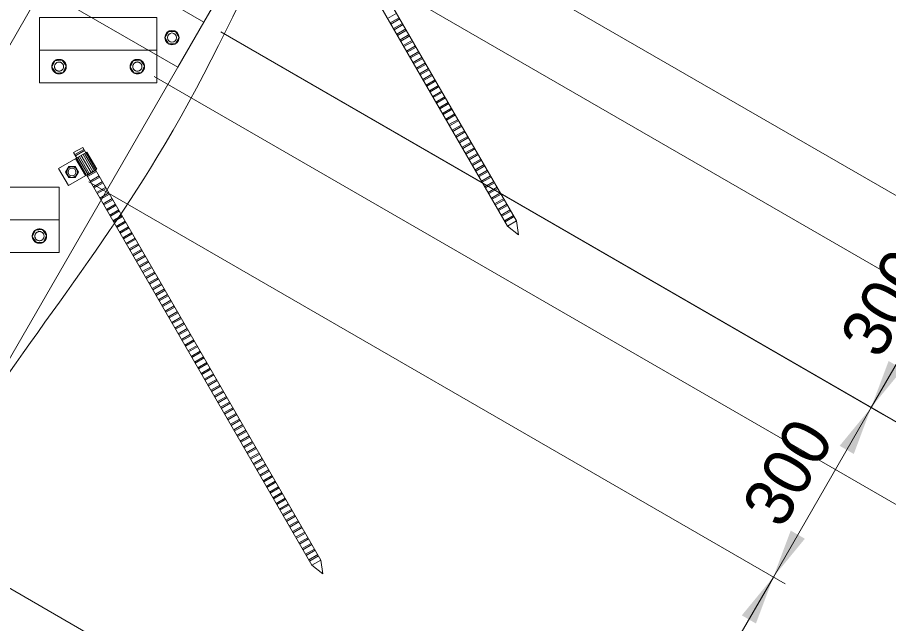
# Model space of a CAD drawing. Units: millimetres at full size, sheet at 1:30; details may follow other scales. Extents: x 300 to 12300, y 300 to 8610.
# Drawn here: x 5145 to 6480, y 2531 to 3460 of the extents above; entities that cross this region are included whole.
import ezdxf
from ezdxf.enums import TextEntityAlignment as Align

# ---------------------------------------------------------------- set-up
doc = ezdxf.new("R2010")
doc.units = ezdxf.units.MM
doc.header["$LTSCALE"] = 30
doc.linetypes.add('DASHED', pattern=[7.5, 6, -1.5])
doc.linetypes.add('DASHED_SPACED', pattern=[12, 6, -6])
for name, color, linetype, lineweight in [('つなぎ板', 1, 'Continuous', 18), ('一般線', 7, 'Continuous', 13), ('側板', 3, 'Continuous', 13), ('寸法', 7, 'Continuous', 13), ('鉄筋杭', 5, 'Continuous', 13), ('階段本体', 6, 'DASHED', 13)]:
    doc.layers.add(name, color=color, linetype=linetype, lineweight=lineweight)
doc.styles.add('ＭＳ Ｐゴシック', font='')
doc.styles.get('ＭＳ Ｐゴシック').set_extended_font_data('MS PGothic')

# ---------------------------------------------------------------- blocks, each defined once
blk = doc.blocks.new('filled_arrow')
at = {"color": 0, "linetype": 'Continuous', "lineweight": -2}
blk.add_solid([(7.5, 1.25), (0, 0), (7.5, -1.25)], dxfattribs=at)

msp = doc.modelspace()

# ---------------------------------------------------------------- linework, layer by layer
at = {"layer": 'つなぎ板', "lineweight": 13}
msp.add_lwpolyline([(5183.12, 3503.19), (5263.12, 3641.76), (5470.97, 3521.76), (5390.97, 3383.19)], close=True, dxfattribs=at)
at = {"layer": 'つなぎ板'}
msp.add_lwpolyline([(5371.16, 3428.69), (5376.66, 3419.17), (5387.66, 3419.17), (5393.16, 3428.69), (5387.66, 3438.22), (5376.66, 3438.22)], close=True, dxfattribs=at)
for radius in [11, 7]:
    msp.add_circle((5382.16, 3428.69), radius, dxfattribs=at)
at = {"layer": '一般線'}
msp.add_open_spline([(4530.94, 1893.59), (4624.59, 1997.42), (4718.23, 2101.25), (4782.41, 2222.29), (4816.15, 2285.94), (4841.74, 2354.34), (4868.92, 2421.98), (4912.65, 2530.85), (4960.48, 2637.74), (5018.79, 2738.56), (5120.33, 2914.12), (5253.67, 3071.25), (5359.07, 3244.74), (5494.6, 3467.81), (5583.95, 3717.94), (5714.6, 3943.75), (5806.35, 4102.31), (5918.47, 4248.88), (6022.56, 4400.29), (6323, 4837.29), (6556.63, 5314.65), (6790.27, 5792.01)], degree=3, knots=[0, 0, 0, 0, 1, 1, 1, 2, 2, 2, 3, 3, 3, 4, 4, 4, 5, 5, 5, 6, 6, 6, 7, 7, 7, 7], dxfattribs=at)
at = {"layer": '側板'}
for p, q in [((6330.97, 5011.32), (5430.97, 3452.48)), ((5223.13, 3572.49), (4253.81, 1893.59)), ((5430.97, 3452.48), (4530.94, 1893.59))]:
    msp.add_line(p, q, dxfattribs=at)
at = {"layer": '側板', "linetype": 'DASHED_SPACED'}
msp.add_line((5430.97, 3452.48), (5223.13, 3572.49), dxfattribs=at)
at = {"layer": '寸法'}
for p, q in [((5554.96, 3727.24), (6621.89, 3111.25)), ((5554.96, 3727.24), (6621.89, 3111.25)), ((5504.29, 3629.48), (6783.4, 2890.99)), ((5504.29, 3629.48), (6783.4, 2890.99)), ((5456.92, 3437.43), (6904.9, 2601.44)), ((5456.92, 3437.43), (6904.9, 2601.44)), ((5456.92, 3437.43), (6688.39, 2726.44)), ((5456.92, 3437.43), (6688.39, 2726.44)), ((5456.92, 3437.43), (6471.89, 2851.44)), ((5456.92, 3437.43), (6471.89, 2851.44)), ((5354.98, 3369.27), (6633.39, 2631.18)), ((5354.98, 3369.27), (6633.39, 2631.18)), ((5254.98, 3207.67), (6321.91, 2591.68)), ((5254.98, 3207.67), (6321.91, 2591.68)), ((6603.7, 3121.75), (6453.7, 2861.94)), ((6453.7, 2861.94), (6303.73, 2602.18)), ((4954.98, 2688.05), (6021.91, 2072.06)), ((4954.98, 2688.05), (6021.91, 2072.06)), ((6303.73, 2602.18), (6003.73, 2082.56))]:
    msp.add_line(p, q, dxfattribs=at)
at = {"layer": '鉄筋杭'}
for p, q in [((5565.06, 3745.75), (5910.28, 3147.81)), ((5551.2, 3737.75), (5896.42, 3139.81)), ((5712.67, 3458.07), (5726.53, 3466.07)), ((5716.67, 3451.15), (5730.53, 3459.15)), ((5717.67, 3449.41), (5731.53, 3457.41)), ((5721.67, 3442.49), (5735.53, 3450.49)), ((5722.67, 3440.75), (5736.53, 3448.75)), ((5726.67, 3433.83), (5740.53, 3441.83)), ((5727.67, 3432.09), (5741.53, 3440.09)), ((5731.67, 3425.16), (5745.53, 3433.16)), ((5732.67, 3423.43), (5746.53, 3431.43)), ((5736.67, 3416.5), (5750.53, 3424.5)), ((5737.67, 3414.77), (5751.53, 3422.77)), ((5741.67, 3407.84), (5755.53, 3415.84)), ((5742.67, 3406.11), (5756.53, 3414.11)), ((5746.67, 3399.18), (5760.53, 3407.18)), ((5747.67, 3397.45), (5761.53, 3405.45)), ((5751.67, 3390.52), (5765.53, 3398.52)), ((5752.67, 3388.79), (5766.53, 3396.79)), ((5756.67, 3381.86), (5770.53, 3389.86)), ((5757.67, 3380.13), (5771.53, 3388.13)), ((5761.67, 3373.2), (5775.53, 3381.2)), ((5762.67, 3371.47), (5776.53, 3379.47)), ((5766.67, 3364.54), (5780.53, 3372.54)), ((5767.67, 3362.81), (5781.53, 3370.81)), ((5771.67, 3355.88), (5785.53, 3363.88)), ((5772.67, 3354.15), (5786.53, 3362.15)), ((5776.67, 3347.22), (5790.53, 3355.22)), ((5777.67, 3345.49), (5791.53, 3353.49)), ((5781.67, 3338.56), (5795.53, 3346.56)), ((5782.67, 3336.83), (5796.53, 3344.83)), ((5786.67, 3329.9), (5800.53, 3337.9)), ((5787.67, 3328.17), (5801.53, 3336.17)), ((5791.67, 3321.24), (5805.53, 3329.24)), ((5792.67, 3319.51), (5806.53, 3327.51)), ((5796.67, 3312.58), (5810.53, 3320.58)), ((5797.67, 3310.85), (5811.53, 3318.85)), ((5801.67, 3303.92), (5815.53, 3311.92)), ((5802.67, 3302.19), (5816.53, 3310.19)), ((5806.67, 3295.26), (5820.53, 3303.26)), ((5807.67, 3293.53), (5821.53, 3301.53)), ((5811.67, 3286.6), (5825.53, 3294.6)), ((5812.67, 3284.87), (5826.53, 3292.87)), ((5816.67, 3277.94), (5830.53, 3285.94)), ((5817.67, 3276.21), (5831.53, 3284.21)), ((5821.67, 3269.28), (5835.53, 3277.28)), ((5822.67, 3267.55), (5836.53, 3275.55)), ((5245.3, 3260.44), (5231.45, 3252.44)), ((5245.3, 3260.44), (5250.08, 3252.16)), ((5826.67, 3260.62), (5840.53, 3268.62)), ((5827.67, 3258.89), (5841.53, 3266.89)), ((5831.67, 3251.96), (5845.53, 3259.96)), ((5832.67, 3250.23), (5846.53, 3258.23)), ((5251.82, 3253.16), (5208.51, 3228.16)), ((5231.45, 3252.44), (5236.23, 3244.16)), ((5233.2, 3249.41), (5247.05, 3257.41)), ((5234.2, 3247.67), (5248.05, 3255.67)), ((5236.15, 3244.12), (5251.15, 3218.13)), ((5238.06, 3245.22), (5253.06, 3219.24)), ((5240.48, 3246.62), (5255.48, 3220.63)), ((5243.15, 3248.16), (5258.15, 3222.18)), ((5245.83, 3249.71), (5260.83, 3223.72)), ((5248.25, 3251.1), (5263.25, 3225.12)), ((5250.16, 3252.21), (5265.16, 3226.22)), ((5251.39, 3252.92), (5266.39, 3226.93)), ((5251.82, 3253.16), (5266.82, 3227.18)), ((5836.67, 3243.3), (5850.53, 3251.3)), ((5837.67, 3241.57), (5851.53, 3249.57)), ((5219.19, 3222.67), (5224.1, 3231.17)), ((5224.1, 3231.17), (5233.91, 3231.17)), ((5233.91, 3231.17), (5238.82, 3222.67)), ((5234.49, 3243.16), (5249.49, 3217.18)), ((5234.92, 3243.41), (5249.92, 3217.42)), ((5841.67, 3234.64), (5855.53, 3242.64)), ((5842.67, 3232.91), (5856.53, 3240.91)), ((5846.67, 3225.98), (5860.53, 3233.98)), ((5847.67, 3224.25), (5861.53, 3232.25)), ((5208.51, 3228.16), (5223.51, 3202.18)), ((5219.19, 3222.67), (5224.1, 3214.17)), ((5266.82, 3227.18), (5223.51, 3202.18)), ((5238.82, 3222.67), (5233.91, 3214.17)), ((5251.23, 3218.18), (5596.45, 2620.24)), ((5251.7, 3217.36), (5265.55, 3225.36)), ((5252.7, 3215.63), (5266.55, 3223.63)), ((5265.08, 3226.18), (5610.3, 2628.24)), ((5851.67, 3217.32), (5865.53, 3225.32)), ((5852.67, 3215.59), (5866.53, 3223.59)), ((5224.1, 3214.17), (5233.91, 3214.17)), ((5256.7, 3208.7), (5270.55, 3216.7)), ((5257.7, 3206.97), (5271.55, 3214.97)), ((5261.7, 3200.04), (5275.55, 3208.04)), ((5262.7, 3198.31), (5276.55, 3206.31)), ((5856.67, 3208.66), (5870.53, 3216.66)), ((5857.67, 3206.93), (5871.53, 3214.93)), ((5861.67, 3200), (5875.53, 3208)), ((5862.67, 3198.27), (5876.53, 3206.27)), ((5266.7, 3191.38), (5280.55, 3199.38)), ((5267.7, 3189.65), (5281.55, 3197.65)), ((5271.7, 3182.72), (5285.55, 3190.72)), ((5866.67, 3191.34), (5880.53, 3199.34)), ((5867.67, 3189.61), (5881.53, 3197.61)), ((5272.7, 3180.99), (5286.55, 3188.99)), ((5276.7, 3174.06), (5290.55, 3182.06)), ((5277.7, 3172.33), (5291.55, 3180.33)), ((5871.67, 3182.68), (5885.53, 3190.68)), ((5872.67, 3180.95), (5886.53, 3188.95)), ((5876.67, 3174.02), (5890.53, 3182.02)), ((5877.67, 3172.29), (5891.53, 3180.29)), ((5281.7, 3165.4), (5295.55, 3173.4)), ((5282.7, 3163.67), (5296.55, 3171.67)), ((5286.7, 3156.74), (5300.55, 3164.74)), ((5881.67, 3165.36), (5895.53, 3173.36)), ((5882.67, 3163.63), (5896.53, 3171.63)), ((5886.67, 3156.7), (5900.53, 3164.7)), ((5287.7, 3155.01), (5301.55, 3163.01)), ((5291.7, 3148.08), (5305.55, 3156.08)), ((5292.7, 3146.35), (5306.55, 3154.35)), ((5887.67, 3154.96), (5901.53, 3162.96)), ((5891.67, 3148.04), (5905.53, 3156.04)), ((5892.67, 3146.3), (5906.53, 3154.3)), ((5296.7, 3139.42), (5310.55, 3147.42)), ((5297.7, 3137.69), (5311.55, 3145.69)), ((5301.7, 3130.76), (5315.55, 3138.76)), ((5910.28, 3147.81), (5896.42, 3139.81)), ((5913.35, 3126.49), (5896.42, 3139.81)), ((5913.35, 3126.49), (5910.28, 3147.81)), ((5302.7, 3129.03), (5316.55, 3137.03)), ((5306.7, 3122.1), (5320.55, 3130.1)), ((5307.7, 3120.37), (5321.55, 3128.37)), ((5311.7, 3113.44), (5325.55, 3121.44)), ((5312.7, 3111.71), (5326.55, 3119.71)), ((5316.7, 3104.78), (5330.55, 3112.78)), ((5317.7, 3103.05), (5331.55, 3111.05)), ((5321.7, 3096.12), (5335.55, 3104.12)), ((5322.7, 3094.39), (5336.55, 3102.39)), ((5326.7, 3087.46), (5340.55, 3095.46)), ((5327.7, 3085.73), (5341.55, 3093.73)), ((5331.7, 3078.8), (5345.55, 3086.8)), ((5332.7, 3077.07), (5346.55, 3085.07)), ((5336.7, 3070.14), (5350.55, 3078.14)), ((5337.7, 3068.41), (5351.55, 3076.41)), ((5341.7, 3061.48), (5355.55, 3069.48)), ((5342.7, 3059.75), (5356.55, 3067.75)), ((5346.7, 3052.82), (5360.55, 3060.82)), ((5347.7, 3051.09), (5361.55, 3059.09)), ((5351.7, 3044.16), (5365.55, 3052.16)), ((5352.7, 3042.43), (5366.55, 3050.43)), ((5356.7, 3035.5), (5370.55, 3043.5)), ((5357.7, 3033.77), (5371.55, 3041.77)), ((5361.7, 3026.84), (5375.55, 3034.84)), ((5362.7, 3025.1), (5376.55, 3033.1)), ((5366.7, 3018.18), (5380.55, 3026.18)), ((5367.7, 3016.44), (5381.55, 3024.44)), ((5371.7, 3009.52), (5385.55, 3017.52)), ((5372.7, 3007.78), (5386.55, 3015.78)), ((5376.7, 3000.86), (5390.55, 3008.86)), ((5377.7, 2999.12), (5391.55, 3007.12)), ((5381.7, 2992.2), (5395.55, 3000.2)), ((5382.7, 2990.46), (5396.55, 2998.46)), ((5386.7, 2983.54), (5400.55, 2991.54)), ((5387.7, 2981.8), (5401.55, 2989.8)), ((5391.7, 2974.88), (5405.55, 2982.88)), ((5392.7, 2973.14), (5406.55, 2981.14)), ((5396.7, 2966.22), (5410.55, 2974.22)), ((5397.7, 2964.48), (5411.55, 2972.48)), ((5401.7, 2957.55), (5415.55, 2965.55)), ((5402.7, 2955.82), (5416.55, 2963.82)), ((5406.7, 2948.89), (5420.55, 2956.89)), ((5407.7, 2947.16), (5421.55, 2955.16)), ((5411.7, 2940.23), (5425.55, 2948.23)), ((5412.7, 2938.5), (5426.55, 2946.5)), ((5416.7, 2931.57), (5430.55, 2939.57)), ((5417.7, 2929.84), (5431.55, 2937.84)), ((5421.7, 2922.91), (5435.55, 2930.91)), ((5422.7, 2921.18), (5436.55, 2929.18)), ((5426.7, 2914.25), (5440.55, 2922.25)), ((5427.7, 2912.52), (5441.55, 2920.52)), ((5431.7, 2905.59), (5445.55, 2913.59)), ((5432.7, 2903.86), (5446.55, 2911.86)), ((5436.7, 2896.93), (5450.55, 2904.93)), ((5437.7, 2895.2), (5451.55, 2903.2)), ((5441.7, 2888.27), (5455.55, 2896.27)), ((5442.7, 2886.54), (5456.55, 2894.54)), ((5446.7, 2879.61), (5460.55, 2887.61)), ((5447.7, 2877.88), (5461.55, 2885.88)), ((5451.7, 2870.95), (5465.55, 2878.95)), ((5452.7, 2869.22), (5466.55, 2877.22)), ((5456.7, 2862.29), (5470.55, 2870.29)), ((5457.7, 2860.56), (5471.55, 2868.56)), ((5461.7, 2853.63), (5475.55, 2861.63)), ((5462.7, 2851.9), (5476.55, 2859.9)), ((5466.7, 2844.97), (5480.55, 2852.97)), ((5467.7, 2843.24), (5481.55, 2851.24)), ((5471.7, 2836.31), (5485.55, 2844.31)), ((5472.7, 2834.58), (5486.55, 2842.58)), ((5476.7, 2827.65), (5490.55, 2835.65)), ((5477.7, 2825.92), (5491.55, 2833.92)), ((5481.7, 2818.99), (5495.55, 2826.99)), ((5482.7, 2817.26), (5496.55, 2825.26)), ((5486.7, 2810.33), (5500.55, 2818.33)), ((5487.7, 2808.6), (5501.55, 2816.6)), ((5491.7, 2801.67), (5505.55, 2809.67)), ((5492.7, 2799.94), (5506.55, 2807.94)), ((5496.7, 2793.01), (5510.55, 2801.01)), ((5497.7, 2791.28), (5511.55, 2799.28)), ((5501.7, 2784.35), (5515.55, 2792.35)), ((5502.7, 2782.62), (5516.55, 2790.62)), ((5506.7, 2775.69), (5520.55, 2783.69)), ((5507.7, 2773.96), (5521.55, 2781.96)), ((5511.7, 2767.03), (5525.55, 2775.03)), ((5512.7, 2765.3), (5526.55, 2773.3)), ((5516.7, 2758.37), (5530.55, 2766.37)), ((5517.7, 2756.64), (5531.55, 2764.64)), ((5521.7, 2749.71), (5535.55, 2757.71)), ((5522.7, 2747.98), (5536.55, 2755.98)), ((5526.7, 2741.05), (5540.55, 2749.05)), ((5527.7, 2739.32), (5541.55, 2747.32)), ((5531.7, 2732.39), (5545.55, 2740.39)), ((5532.7, 2730.66), (5546.55, 2738.66)), ((5536.7, 2723.73), (5550.55, 2731.73)), ((5537.7, 2722), (5551.55, 2730)), ((5541.7, 2715.07), (5555.55, 2723.07)), ((5542.7, 2713.34), (5556.55, 2721.34)), ((5546.7, 2706.41), (5560.55, 2714.41)), ((5547.7, 2704.68), (5561.55, 2712.68)), ((5551.7, 2697.75), (5565.55, 2705.75)), ((5552.7, 2696.02), (5566.55, 2704.02)), ((5556.7, 2689.09), (5570.55, 2697.09)), ((5557.7, 2687.36), (5571.55, 2695.36)), ((5561.7, 2680.43), (5575.55, 2688.43)), ((5562.7, 2678.69), (5576.55, 2686.69)), ((5566.7, 2671.77), (5580.55, 2679.77)), ((5567.7, 2670.03), (5581.55, 2678.03)), ((5571.7, 2663.11), (5585.55, 2671.11)), ((5572.7, 2661.37), (5586.55, 2669.37)), ((5576.7, 2654.45), (5590.55, 2662.45)), ((5577.7, 2652.71), (5591.55, 2660.71)), ((5581.7, 2645.79), (5595.55, 2653.79)), ((5582.7, 2644.05), (5596.55, 2652.05)), ((5586.7, 2637.13), (5600.55, 2645.13)), ((5587.7, 2635.39), (5601.55, 2643.39)), ((5591.7, 2628.47), (5605.55, 2636.47)), ((5592.7, 2626.73), (5606.55, 2634.73)), ((5610.3, 2628.24), (5596.45, 2620.24)), ((5613.38, 2606.92), (5596.45, 2620.24)), ((5613.38, 2606.92), (5610.3, 2628.24))]:
    msp.add_line(p, q, dxfattribs=at)
for radius in [8.16, 6]:
    msp.add_circle((5229, 3222.67), radius, dxfattribs=at)
at = {"layer": '階段本体'}
for p, q in [((5179.07, 3459.19), (5359.07, 3459.28)), ((5179.11, 3359.19), (5179.07, 3459.19)), ((5359.07, 3459.28), (5359.11, 3359.28)), ((5359.09, 3409.28), (5179.09, 3409.19)), ((5359.11, 3359.28), (5179.11, 3359.19)), ((5029.07, 3199.39), (5209.07, 3199.48)), ((5209.07, 3199.48), (5209.11, 3099.48)), ((5209.09, 3149.48), (5029.09, 3149.39)), ((5209.11, 3099.48), (5029.11, 3099.39))]:
    msp.add_line(p, q, dxfattribs=at)
for points in [[(5198.14, 3383.25), (5204.46, 3374.24), (5215.42, 3375.2), (5220.06, 3385.17), (5213.75, 3394.18), (5202.79, 3393.22)], [(5318.14, 3383.3), (5324.46, 3374.3), (5335.42, 3375.26), (5340.06, 3385.23), (5333.75, 3394.24), (5322.79, 3393.28)], [(5168.14, 3123.5), (5174.46, 3114.49), (5185.42, 3115.45), (5190.06, 3125.43), (5183.75, 3134.43), (5172.79, 3133.47)]]:
    msp.add_lwpolyline(points, close=True, dxfattribs=at)
for centre, radius in [((5209.1, 3384.21), 11), ((5209.1, 3384.21), 7), ((5329.1, 3384.27), 11), ((5329.1, 3384.27), 7), ((5179.1, 3124.46), 11), ((5179.1, 3124.46), 7)]:
    msp.add_circle(centre, radius, dxfattribs=at)

# ---------------------------------------------------------------- block references
at = {"layer": '寸法', "xscale": 10, "yscale": 10}
for p, rotation in [((6453.7, 2861.94), 60), ((6453.7, 2861.94), 240), ((6303.73, 2602.18), 60), ((6303.73, 2602.18), 240)]:
    msp.add_blockref('filled_arrow', p, dxfattribs=dict(at, rotation=rotation))

# ---------------------------------------------------------------- texts
at = {"layer": '寸法', "style": 'ＭＳ Ｐゴシック'}
for p in [(6475.44, 3022.59), (6325.45, 2762.81)]:
    msp.add_text('300', height=74.23, rotation=60, dxfattribs=at).set_placement(p, align=Align.MIDDLE_CENTER)

doc.saveas('drawing.dxf')
